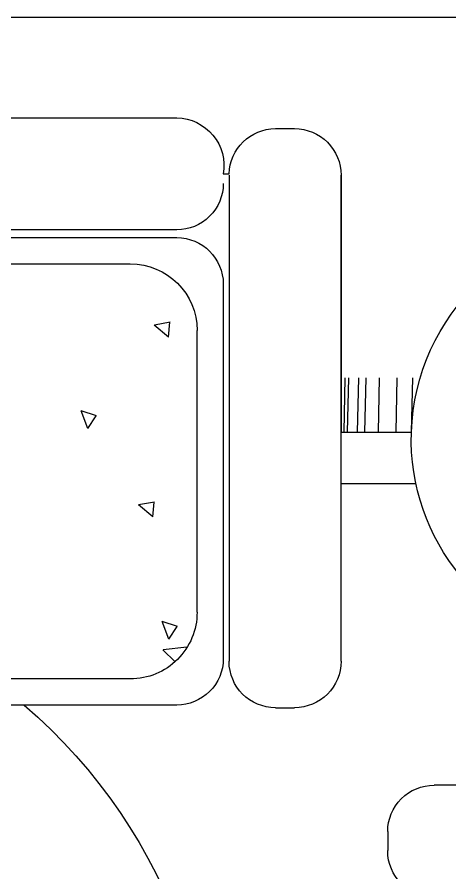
# Model space of a CAD drawing. Extents: x 70918 to 141299, y 54626 to 82696.
# Drawn here: x 74790 to 75218, y 73227 to 74076 of the extents above; entities that cross this region are included whole.
import ezdxf

# ---------------------------------------------------------------- set-up
doc = ezdxf.new("R2010")
doc.units = 0
doc.header["$LTSCALE"] = 1000
doc.header["$MEASUREMENT"] = 0
doc.linetypes.add('DOTE', pattern=[2.42, 2, -0.2, 0.02, -0.2])
doc.layers.add('DOTE', color=1, linetype='Continuous')
doc.layers.add('洁具', color=8, linetype='Continuous')

# ---------------------------------------------------------------- blocks, each defined once
blk = doc.blocks.new('$plan$00002627')
at = {"layer": '洁具', "color": 252}
for p, q in [((154.1, -895), (154.1, -383.6)), ((164.7, -383.6), (164.7, -895)), ((808.4, -895), (808.4, -383.6)), ((200.8, -447.5), (200.8, -831.1)), ((772.3, -831.1), (772.3, -447.5)), ((292.6, -922.8), (680.6, -922.8)), ((228.7, -958.9), (744.5, -958.9)), ((78.7, -966.9), (748.1, -966.9)), ((812.1, -1030.8), (812.1, -1057.1)), ((748.1, -1121), (78.7, -1121)), ((432.8, -1125.1), (358, -1126.7)), ((432.8, -1130), (358, -1131.5)), ((503.5, -1121), (503.5, -1224)), ((432.8, -1143.7), (358, -1145.2)), ((432.8, -1153.8), (358, -1155.4)), ((432.8, -1172.4), (358, -1173.9)), ((982.6, -1185.1), (1008.9, -1185.1)), ((432.8, -1196.7), (358, -1198.2)), ((432.8, -1218), (358, -1219.6)), ((918.6, -1918.5), (918.6, -1249))]:
    blk.add_line(p, q, dxfattribs=at)
at = {"layer": '洁具', "color": 252, "ltscale": 0.2}
for p, q in [((427.5, -772.6), (403.3, -763.4)), ((410.3, -784.5), (403.3, -763.6)), ((427.5, -772.6), (410.3, -784.2)), ((528.8, -864.2), (532.8, -842.5)), ((549.4, -862.1), (532.8, -842.2)), ((281.2, -885.8), (285.2, -864.2)), ((301.8, -883.7), (285.2, -863.9)), ((549.4, -862.1), (528.8, -863.9)), ((301.8, -883.7), (281.2, -885.5)), ((717.6, -884), (693.4, -874.7)), ((700.4, -895.8), (693.4, -875)), ((728.7, -908.8), (732.5, -876.1)), ((748.7, -892.6), (732.5, -875.8)), ((717.6, -884), (700.4, -895.6)), ((730, -908.4), (728.7, -908.6))]:
    blk.add_line(p, q, dxfattribs=at)
at = {"layer": '洁具', "color": 252}
blk.add_lwpolyline([(0, -383.6), (0, -895, 0.463193), (77.1, -958.9), (77.1, -966.9, 0.406667), (14.7, -1030.8), (14.7, -1057.1, 0.414214), (78.7, -1121), (432.8, -1121), (432.8, -1217.7, 0.984608), (442, -1809.7, 0.463033), (734.1, -1465.4), (918.6, -1465.4), (918.6, -1918.5, 0.414214), (982.6, -1982.4), (1008.9, -1982.4, 0.365405), (1071.9, -1929.3, 0.431181)], format="xyb", dxfattribs=at)
for centre, radius, start, end in [((1378.5, -194.7), 751.9, 220.7041, 280.7532), ((292.6, -831.1), 91.8, 180, 270), ((680.6, -831.1), 91.8, 270, 0), ((90.2, -895), 63.9, 270, 0), ((228.7, -895), 63.9, 180, 270), ((744.5, -895), 63.9, 270, 0), ((748.1, -1030.8), 63.9, 0, 90), ((748.1, -1057.1), 63.9, 270, 0), ((982.6, -1249), 63.9, 90, 180), ((1008.9, -1249), 63.9, 0, 90), ((442, -1513.6), 296.1, 9.3828, 91.7792)]:
    blk.add_arc(centre, radius, start, end, dxfattribs=at)

msp = doc.modelspace()

# ---------------------------------------------------------------- linework, layer by layer
at = {"layer": 'DOTE', "linetype": 'DOTE'}
msp.add_line((70918.24, 74075.52), (80718.24, 74075.52), dxfattribs=at)

# ---------------------------------------------------------------- block references
at = {"layer": '洁具', "xscale": -0.7200000000000002, "yscale": 0.7200000000000001, "zscale": 0.7200000000000001, "rotation": 90.00000000014373}
msp.add_blockref('$plan$00002627', (74303.24, 73975.52), dxfattribs=at)

doc.saveas('drawing.dxf')
